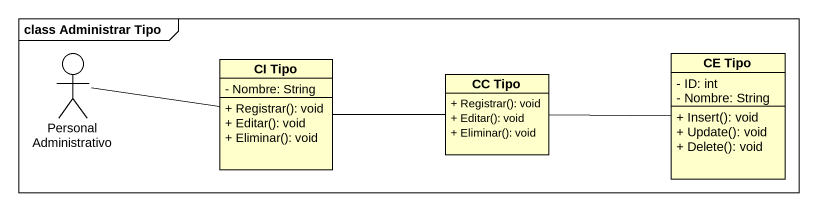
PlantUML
@startuml
mainframe class Administrar Tipo
allowmixing
hide circle
hide empty members
skinparam classAttributeIconSize 0
actor "Personal Administrativo" as Personal_Administrativo
class "CE Tipo" as CE_Tipo {
  - ID: int
  - Nombre: String
  + Insert(): void
  + Update(): void
  + Delete(): void
}
class "CI Tipo" as CI_Tipo {
  - Nombre: String
  + Registrar(): void
  + Editar(): void
  + Eliminar(): void
}
class "CC Tipo" as CC_Tipo {
  + Registrar(): void
  + Editar(): void
  + Eliminar(): void
}
Personal_Administrativo -right- CI_Tipo
CI_Tipo -right- CC_Tipo
CC_Tipo -right- CE_Tipo
@enduml
